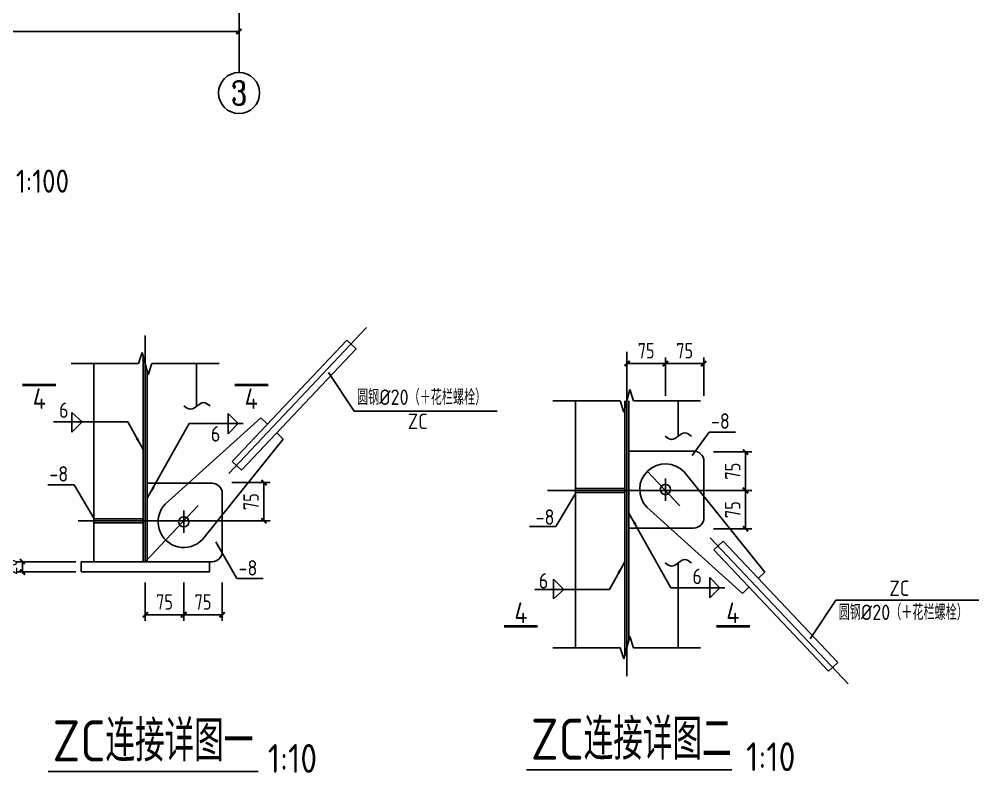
# Model space of a CAD drawing. Header units: millimetres. Extents: x 865974 to 875117, y 41124 to 44891.
# Drawn here: x 868321.9 to 868508.7, y 41268 to 41414.8 of the extents above; entities that cross this region are included whole.
import ezdxf
from ezdxf.enums import TextEntityAlignment as Align

# ---------------------------------------------------------------- set-up
doc = ezdxf.new("R2010")
doc.units = ezdxf.units.MM
doc.header["$LTSCALE"] = 1000
doc.header["$MEASUREMENT"] = 0
doc.linetypes.add('2', pattern=[11.4, 9, -0.9, 0.6, -0.9])
for name, color, linetype in [('AXIS', 3, 'Continuous'), ('AXIS_TEXT', 7, 'Continuous'), ('COLUMN', 9, 'Continuous'), ('DIM', 7, 'Continuous'), ('OTHER', 2, 'Continuous'), ('Prof', 2, 'Continuous'), ('PUB_DIM', 3, 'Continuous'), ('PUB_TEXT', 7, 'Continuous'), ('文字', 7, 'Continuous'), ('标注', 7, 'Continuous'), ('焊缝标注', 3, 'Continuous'), ('轴线__点划线', 6, '2')]:
    doc.layers.add(name, color=color, linetype=linetype)
doc.styles.add('_TCH_AXIS', font='COMPLEX', dxfattribs={"bigfont": 'GBCBIG'})
doc.styles.add('COMPLEX', font='COMPLEX')
doc.styles.add('GBHZ', font='gbenor.shx', dxfattribs={"width": 0.9, "bigfont": 'gbcbig.shx'})
doc.dimstyles.new('Y10', dxfattribs={"dimscale": 0, "dimtxt": 3, "dimasz": 0.01, "dimexe": 1.2, "dimexo": 1, "dimgap": 1, "dimtad": 1, "dimdec": 0, "dimlfac": 10, "dimzin": 0, "dimdsep": 46, "dimtxsty": 'GBHZ', "dimblk1": 'DX', "dimblk2": 'DX', "dimsah": 1, "dimcen": 0.09, "dimdle": 1, "dimadec": 0, "dimazin": 0, "dimtfac": 1, "dimtdec": 0, "dimtix": 1, "dimtmove": 2, "dimatfit": 3, "dimldrblk": 'DX', "dimfxl": 0, "dimtolj": 1, "dimtzin": 0, "dimarcsym": 0})
doc.dimstyles.new('Y100', dxfattribs={"dimscale": 0, "dimtxt": 3, "dimasz": 0.01, "dimexe": 1.2, "dimexo": 2, "dimgap": 1, "dimtad": 1, "dimdec": 0, "dimlfac": 100, "dimzin": 0, "dimdsep": 46, "dimtxsty": 'GBHZ', "dimblk": 'DX', "dimcen": 0.09, "dimdle": 1, "dimclrd": 7, "dimclre": 7, "dimclrt": 7, "dimadec": 0, "dimazin": 0, "dimtfac": 1, "dimtdec": 0, "dimtix": 1, "dimtmove": 2, "dimatfit": 3, "dimldrblk": 'DX', "dimfxl": 0, "dimtolj": 1, "dimtzin": 0, "dimarcsym": 0})

# ---------------------------------------------------------------- blocks, each defined once
blk = doc.blocks.new('DX')
at = {"color": 0, "linetype": 'ByBlock', "const_width": 40}
blk.add_lwpolyline([(-54, -51), (46, 49)], dxfattribs=at)
blk = doc.blocks.new('*D65')
at = {"layer": 'Defpoints', "color": 0, "transparency": 16777216}
for p in [(868234.67, 41436.38), (868364.67, 41436.38), (868364.67, 41412.38)]:
    blk.add_point(p, dxfattribs=at)
at = {"layer": '标注', "color": 7, "lineweight": -2, "transparency": 16777216}
for p, q in [((868234.67, 41434.38), (868234.67, 41411.18)), ((868364.67, 41434.38), (868364.67, 41411.18)), ((868234.68, 41412.38), (868364.66, 41412.38))]:
    blk.add_line(p, q, dxfattribs=at)
at = {"layer": '标注', "color": 7, "lineweight": -2, "transparency": 16777216, "xscale": 0.01, "yscale": 0.01, "zscale": 0.01, "rotation": 180}
blk.add_blockref('DX', (868234.67, 41412.38), dxfattribs=at)
at = {"layer": '标注', "color": 7, "lineweight": -2, "transparency": 16777216, "xscale": 0.01, "yscale": 0.01, "zscale": 0.01}
blk.add_blockref('DX', (868364.67, 41412.38), dxfattribs=at)
at = {"layer": '标注', "color": 7, "transparency": 16777216, "insert": (868299.67, 41414.88), "char_height": 3, "attachment_point": 5, "style": 'GBHZ'}
blk.add_mtext('\\A1;13000', dxfattribs=at)
blk = doc.blocks.new('*D132')
at = {"layer": 'Defpoints', "color": 0, "linetype": 'ByBlock', "transparency": 16777216}
for p in [(868455, 41330.52), (868463.26, 41330.52), (868455, 41323.02)]:
    blk.add_point(p, dxfattribs=at)
at = {"layer": 'DIM', "color": 7, "linetype": 'ByBlock', "lineweight": -2, "transparency": 16777216}
for p, q in [((868457, 41330.52), (868464.46, 41330.52)), ((868463.26, 41323.03), (868463.26, 41330.51)), ((868457, 41323.02), (868464.46, 41323.02))]:
    blk.add_line(p, q, dxfattribs=at)
at = {"layer": 'DIM', "color": 7, "linetype": 'ByBlock', "lineweight": -2, "transparency": 16777216, "xscale": 0.01, "yscale": 0.01, "zscale": 0.01}
for p, rotation in [((868463.26, 41330.52), 90), ((868463.26, 41323.02), 270)]:
    blk.add_blockref('DX', p, dxfattribs=dict(at, rotation=rotation))
at = {"layer": 'DIM', "color": 7, "linetype": 'ByBlock', "transparency": 16777216, "insert": (868460.76, 41326.77), "char_height": 3, "attachment_point": 5, "rotation": 90, "style": 'GBHZ'}
blk.add_mtext('\\A1;75', dxfattribs=at)
blk = doc.blocks.new('*D133')
at = {"layer": 'Defpoints', "color": 0, "linetype": 'ByBlock', "transparency": 16777216}
for p in [(868455, 41323.02), (868455, 41315.52), (868463.26, 41315.52)]:
    blk.add_point(p, dxfattribs=at)
at = {"layer": 'DIM', "color": 7, "linetype": 'ByBlock', "lineweight": -2, "transparency": 16777216}
for p, q in [((868457, 41323.02), (868464.46, 41323.02)), ((868463.26, 41323.01), (868463.26, 41315.53)), ((868457, 41315.52), (868464.46, 41315.52))]:
    blk.add_line(p, q, dxfattribs=at)
at = {"layer": 'DIM', "color": 7, "linetype": 'ByBlock', "lineweight": -2, "transparency": 16777216, "xscale": 0.01, "yscale": 0.01, "zscale": 0.01}
for p, rotation in [((868463.26, 41323.02), 90), ((868463.26, 41315.52), 270)]:
    blk.add_blockref('DX', p, dxfattribs=dict(at, rotation=rotation))
at = {"layer": 'DIM', "color": 7, "linetype": 'ByBlock', "transparency": 16777216, "insert": (868460.76, 41319.27), "char_height": 3, "attachment_point": 5, "rotation": 90, "style": 'GBHZ'}
blk.add_mtext('\\A1;75', dxfattribs=at)
blk = doc.blocks.new('_ARROW')
blk.add_solid([(0, 0), (-1, 0.1), (-1, -0.1)])
blk = doc.blocks.new('*D134')
at = {"layer": 'Defpoints', "color": 0, "linetype": 'ByBlock', "transparency": 16777216}
for p in [(868440.16, 41347.71), (868440.16, 41339.45), (868447.66, 41339.45)]:
    blk.add_point(p, dxfattribs=at)
at = {"layer": 'DIM', "color": 7, "linetype": 'ByBlock', "lineweight": -2, "transparency": 16777216}
for p, q in [((868440.16, 41341.45), (868440.16, 41348.91)), ((868447.66, 41341.45), (868447.66, 41348.91)), ((868447.65, 41347.71), (868440.17, 41347.71))]:
    blk.add_line(p, q, dxfattribs=at)
at = {"layer": 'DIM', "color": 7, "linetype": 'ByBlock', "lineweight": -2, "transparency": 16777216, "xscale": 0.01, "yscale": 0.01, "zscale": 0.01, "rotation": 180}
blk.add_blockref('DX', (868440.16, 41347.71), dxfattribs=at)
at = {"layer": 'DIM', "color": 7, "linetype": 'ByBlock', "lineweight": -2, "transparency": 16777216, "xscale": 0.01, "yscale": 0.01, "zscale": 0.01}
blk.add_blockref('DX', (868447.66, 41347.71), dxfattribs=at)
at = {"layer": 'DIM', "color": 7, "linetype": 'ByBlock', "transparency": 16777216, "insert": (868443.91, 41350.21), "char_height": 3, "attachment_point": 5, "style": 'GBHZ'}
blk.add_mtext('\\A1;75', dxfattribs=at)
blk = doc.blocks.new('*D135')
at = {"layer": 'Defpoints', "color": 0, "linetype": 'ByBlock', "transparency": 16777216}
for p in [(868455.16, 41347.71), (868447.66, 41339.45), (868455.16, 41339.45)]:
    blk.add_point(p, dxfattribs=at)
at = {"layer": 'DIM', "color": 7, "linetype": 'ByBlock', "lineweight": -2, "transparency": 16777216}
for p, q in [((868447.66, 41341.45), (868447.66, 41348.91)), ((868455.16, 41341.45), (868455.16, 41348.91)), ((868447.67, 41347.71), (868455.15, 41347.71))]:
    blk.add_line(p, q, dxfattribs=at)
at = {"layer": 'DIM', "color": 7, "linetype": 'ByBlock', "lineweight": -2, "transparency": 16777216, "xscale": 0.01, "yscale": 0.01, "zscale": 0.01, "rotation": 180}
blk.add_blockref('DX', (868447.66, 41347.71), dxfattribs=at)
at = {"layer": 'DIM', "color": 7, "linetype": 'ByBlock', "lineweight": -2, "transparency": 16777216, "xscale": 0.01, "yscale": 0.01, "zscale": 0.01}
blk.add_blockref('DX', (868455.16, 41347.71), dxfattribs=at)
at = {"layer": 'DIM', "color": 7, "linetype": 'ByBlock', "transparency": 16777216, "insert": (868451.41, 41350.21), "char_height": 3, "attachment_point": 5, "style": 'GBHZ'}
blk.add_mtext('\\A1;75', dxfattribs=at)
blk = doc.blocks.new('*D121')
at = {"layer": 'Defpoints', "color": 0, "linetype": 'ByBlock', "transparency": 16777216}
for p in [(868361.25, 41324.57), (868369.51, 41324.57), (868361.25, 41317.07)]:
    blk.add_point(p, dxfattribs=at)
at = {"layer": 'DIM', "color": 7, "linetype": 'ByBlock', "lineweight": -2, "transparency": 16777216}
for p, q in [((868363.25, 41324.57), (868370.71, 41324.57)), ((868369.51, 41317.08), (868369.51, 41324.56)), ((868363.25, 41317.07), (868370.71, 41317.07))]:
    blk.add_line(p, q, dxfattribs=at)
at = {"layer": 'DIM', "color": 7, "linetype": 'ByBlock', "lineweight": -2, "transparency": 16777216, "xscale": 0.01, "yscale": 0.01, "zscale": 0.01}
for p, rotation in [((868369.51, 41324.57), 90), ((868369.51, 41317.07), 270)]:
    blk.add_blockref('DX', p, dxfattribs=dict(at, rotation=rotation))
at = {"layer": 'DIM', "color": 7, "linetype": 'ByBlock', "transparency": 16777216, "insert": (868367.01, 41320.82), "char_height": 3, "attachment_point": 5, "rotation": 90, "style": 'GBHZ'}
blk.add_mtext('\\A1;75', dxfattribs=at)
blk = doc.blocks.new('*D122')
at = {"layer": 'Defpoints', "color": 0, "linetype": 'ByBlock', "transparency": 16777216}
for p in [(868346.41, 41307.06), (868353.91, 41307.06), (868346.41, 41298.8)]:
    blk.add_point(p, dxfattribs=at)
at = {"layer": 'DIM', "color": 7, "linetype": 'ByBlock', "lineweight": -2, "transparency": 16777216}
for p, q in [((868346.41, 41305.06), (868346.41, 41297.6)), ((868353.91, 41305.06), (868353.91, 41297.6)), ((868353.9, 41298.8), (868346.42, 41298.8))]:
    blk.add_line(p, q, dxfattribs=at)
at = {"layer": 'DIM', "color": 7, "linetype": 'ByBlock', "lineweight": -2, "transparency": 16777216, "xscale": 0.01, "yscale": 0.01, "zscale": 0.01, "rotation": 180}
blk.add_blockref('DX', (868346.41, 41298.8), dxfattribs=at)
at = {"layer": 'DIM', "color": 7, "linetype": 'ByBlock', "lineweight": -2, "transparency": 16777216, "xscale": 0.01, "yscale": 0.01, "zscale": 0.01}
blk.add_blockref('DX', (868353.91, 41298.8), dxfattribs=at)
at = {"layer": 'DIM', "color": 7, "linetype": 'ByBlock', "transparency": 16777216, "insert": (868350.16, 41301.3), "char_height": 3, "attachment_point": 5, "style": 'GBHZ'}
blk.add_mtext('\\A1;75', dxfattribs=at)
blk = doc.blocks.new('*D123')
at = {"layer": 'Defpoints', "color": 0, "linetype": 'ByBlock', "transparency": 16777216}
for p in [(868353.91, 41307.06), (868361.41, 41307.06), (868361.41, 41298.8)]:
    blk.add_point(p, dxfattribs=at)
at = {"layer": 'DIM', "color": 7, "linetype": 'ByBlock', "lineweight": -2, "transparency": 16777216}
for p, q in [((868353.91, 41305.06), (868353.91, 41297.6)), ((868361.41, 41305.06), (868361.41, 41297.6)), ((868353.92, 41298.8), (868361.4, 41298.8))]:
    blk.add_line(p, q, dxfattribs=at)
at = {"layer": 'DIM', "color": 7, "linetype": 'ByBlock', "lineweight": -2, "transparency": 16777216, "xscale": 0.01, "yscale": 0.01, "zscale": 0.01, "rotation": 180}
blk.add_blockref('DX', (868353.91, 41298.8), dxfattribs=at)
at = {"layer": 'DIM', "color": 7, "linetype": 'ByBlock', "lineweight": -2, "transparency": 16777216, "xscale": 0.01, "yscale": 0.01, "zscale": 0.01}
blk.add_blockref('DX', (868361.41, 41298.8), dxfattribs=at)
at = {"layer": 'DIM', "color": 7, "linetype": 'ByBlock', "transparency": 16777216, "insert": (868357.66, 41301.3), "char_height": 3, "attachment_point": 5, "style": 'GBHZ'}
blk.add_mtext('\\A1;75', dxfattribs=at)
blk = doc.blocks.new('*D124')
at = {"layer": 'Defpoints', "color": 0, "transparency": 16777216}
for p in [(868322.5, 41309.14), (868333.91, 41309.14), (868333.91, 41307.14)]:
    blk.add_point(p, dxfattribs=at)
at = {"layer": 'DIM', "color": 0, "lineweight": -2, "transparency": 16777216}
for p, q in [((868332.91, 41309.14), (868321.3, 41309.14)), ((868322.5, 41309.15), (868322.5, 41309.16)), ((868322.5, 41307.14), (868322.5, 41309.14)), ((868332.91, 41307.14), (868321.3, 41307.14)), ((868322.5, 41307.13), (868322.5, 41307.12))]:
    blk.add_line(p, q, dxfattribs=at)
at = {"layer": 'DIM', "color": 0, "lineweight": -2, "transparency": 16777216, "xscale": 0.01, "yscale": 0.01, "zscale": 0.01}
for p, rotation in [((868322.5, 41309.14), 270), ((868322.5, 41307.14), 90)]:
    blk.add_blockref('DX', p, dxfattribs=dict(at, rotation=rotation))
at = {"layer": 'DIM', "color": 0, "transparency": 16777216, "insert": (868320, 41308.14), "char_height": 3, "attachment_point": 5, "rotation": 90, "style": 'GBHZ'}
blk.add_mtext('\\A1;20', dxfattribs=at)
blk = doc.blocks.new('_AXISO')
blk.add_circle((0, 0), 0.5)
at = {"layer": 'AXIS_TEXT', "style": 'COMPLEX', "width": 1.041667}
blk.add_attdef('A', text='', height=0.56, dxfattribs=at).set_placement((-0.25, -0.28), (0.25, -0.28), align=Align.FIT)

msp = doc.modelspace()

# ---------------------------------------------------------------- linework, layer by layer
at = {"layer": 'AXIS', "color": 0}
msp.add_line((868364.673, 41436.384), (868364.673, 41404.384), dxfattribs=at)
at = {"layer": 'AXIS'}
for p, q in [((868382.059, 41345.949), (868387.058, 41338.464)), ((868387.058, 41338.464), (868414.914, 41338.464)), ((868452.834, 41329.813), (868456.175, 41334.33)), ((868461.318, 41334.33), (868456.175, 41334.33)), ((868332.59, 41324.124), (868327.447, 41324.124)), ((868336.41, 41317.644), (868332.59, 41324.124)), ((868430.157, 41322.446), (868426.337, 41315.966)), ((868426.337, 41315.966), (868421.194, 41315.966)), ((868360.181, 41313.007), (868364.225, 41305.856)), ((868369.368, 41305.856), (868364.225, 41305.856)), ((868475.805, 41294.141), (868480.804, 41301.626)), ((868480.804, 41301.626), (868508.66, 41301.626))]:
    msp.add_line(p, q, dxfattribs=at)
at = {"layer": 'COLUMN', "color": 2}
for p, q in [((868385.628, 41352.271), (868363.307, 41328.662)), ((868385.628, 41352.271), (868387.445, 41350.553)), ((868346.01, 41349.087), (868346.01, 41309.136)), ((868387.445, 41350.553), (868365.124, 41326.945)), ((868336.41, 41309.136), (868336.41, 41347.694)), ((868356.41, 41347.694), (868356.41, 41339.401)), ((868346.81, 41346.154), (868346.81, 41309.136)), ((868430.157, 41340.48), (868430.157, 41292.396)), ((868439.757, 41291.002), (868439.757, 41340.48)), ((868440.557, 41293.936), (868440.557, 41340.48)), ((868450.157, 41333.56), (868450.157, 41340.48)), ((868368.906, 41337.131), (868350.277, 41320.339)), ((868370.177, 41335.929), (868368.906, 41337.131)), ((868373.266, 41333.009), (868371.994, 41334.211)), ((868373.266, 41333.009), (868357.544, 41313.469)), ((868440.557, 41330.686), (868453.157, 41330.686)), ((868365.124, 41326.945), (868363.307, 41328.662)), ((868455.157, 41328.686), (868455.157, 41317.686)), ((868467.012, 41307.081), (868451.29, 41326.621)), ((868346.81, 41324.404), (868359.41, 41324.404)), ((868430.157, 41323.386), (868439.757, 41323.386)), ((868361.41, 41311.136), (868361.41, 41322.404)), ((868430.157, 41322.586), (868439.757, 41322.586)), ((868462.652, 41302.959), (868444.023, 41319.751)), ((868336.41, 41317.504), (868346.01, 41317.504)), ((868336.41, 41316.704), (868346.01, 41316.704)), ((868440.557, 41315.686), (868453.157, 41315.686)), ((868458.87, 41313.145), (868457.053, 41311.427)), ((868479.374, 41287.819), (868457.053, 41311.427)), ((868481.191, 41289.536), (868458.87, 41313.145)), ((868333.91, 41307.136), (868333.91, 41309.136)), ((868333.91, 41309.136), (868358.91, 41309.136)), ((868358.91, 41309.136), (868359.41, 41309.136)), ((868358.91, 41309.136), (868358.91, 41307.136)), ((868450.157, 41292.396), (868450.157, 41308.904)), ((868333.91, 41307.136), (868358.91, 41307.136)), ((868467.012, 41307.081), (868465.74, 41305.878)), ((868463.924, 41304.161), (868462.652, 41302.959)), ((868479.374, 41287.819), (868481.191, 41289.536))]:
    msp.add_line(p, q, dxfattribs=at)
for centre in [(868447.657, 41323.186), (868353.91, 41316.904)]:
    msp.add_circle(centre, 1, dxfattribs=at)
for centre, radius, start, end in [((868453.157, 41328.686), 2, 0, 90), ((868447.657, 41323.186), 5, 43.394, 223.394), ((868359.41, 41322.404), 2, 0, 90), ((868353.91, 41316.904), 5, 136.606, 316.606), ((868453.157, 41317.686), 2, 270, 0), ((868359.41, 41311.136), 2, 270, 0)]:
    msp.add_arc(centre, radius, start, end, dxfattribs=at)
at = {"layer": 'OTHER'}
for p, q in [((868345.09, 41347.694), (868345.79, 41349.894)), ((868345.79, 41349.894), (868346.99, 41345.494)), ((868332.01, 41347.694), (868345.09, 41347.694)), ((868346.99, 41345.494), (868347.69, 41347.694)), ((868347.69, 41347.694), (868360.77, 41347.694)), ((868439.537, 41338.28), (868440.737, 41342.68)), ((868440.737, 41342.68), (868441.437, 41340.48)), ((868425.757, 41340.48), (868438.837, 41340.48)), ((868438.837, 41340.48), (868439.537, 41338.28)), ((868441.437, 41340.48), (868454.517, 41340.48)), ((868439.537, 41290.196), (868440.737, 41294.596)), ((868440.737, 41294.596), (868441.437, 41292.396)), ((868425.757, 41292.396), (868438.837, 41292.396)), ((868438.837, 41292.396), (868439.537, 41290.196)), ((868441.437, 41292.396), (868454.517, 41292.396))]:
    msp.add_line(p, q, dxfattribs=at)
at = {"layer": 'Prof'}
for points in [[(868353.933, 41339.462), (868355.213, 41338.822), (868356.492, 41339.462), (868357.771, 41340.102), (868359.05, 41339.462)], [(868447.598, 41333.56), (868448.877, 41332.921), (868450.157, 41333.56), (868451.436, 41334.2), (868452.715, 41333.56)], [(868447.598, 41308.904), (868448.877, 41308.264), (868450.157, 41308.904), (868451.436, 41309.544), (868452.715, 41308.904)]]:
    msp.add_spline(points, degree=3, dxfattribs=at)
at = {"layer": 'PUB_DIM', "const_width": 0.5}
for points in [[(868329.068, 41343.53), (868322.5, 41343.53)], [(868370.362, 41343.53), (868363.795, 41343.53)], [(868422.814, 41296.559), (868416.247, 41296.559)], [(868464.109, 41296.559), (868457.541, 41296.559)]]:
    msp.add_lwpolyline(points, dxfattribs=at)
at = {"layer": '文字', "color": 6, "const_width": 0.32}
for points in [[(868327.509, 41268.295), (868368.422, 41268.295)], [(868420.61, 41268.627), (868460.618, 41268.627)]]:
    msp.add_lwpolyline(points, dxfattribs=at)
at = {"layer": '焊缝标注'}
for p, q in [((868332.136, 41338.154), (868334.136, 41336.354)), ((868332.136, 41338.154), (868332.136, 41334.354)), ((868362.527, 41338.015), (868362.527, 41336.015)), ((868362.527, 41338.015), (868364.527, 41336.015)), ((868343.01, 41336.354), (868328.524, 41336.354)), ((868332.136, 41334.354), (868334.136, 41336.354)), ((868346.01, 41330.954), (868343.01, 41336.354)), ((868346.81, 41321.474), (868354.944, 41336.015)), ((868354.944, 41336.015), (868365.457, 41336.015)), ((868362.527, 41334.015), (868362.527, 41336.015)), ((868362.527, 41334.015), (868364.527, 41336.015)), ((868440.557, 41318.616), (868448.69, 41304.074)), ((868439.757, 41309.136), (868436.757, 41303.736)), ((868456.273, 41306.074), (868456.273, 41304.074)), ((868456.273, 41306.074), (868458.273, 41304.074)), ((868425.882, 41305.736), (868427.882, 41303.736)), ((868425.882, 41301.936), (868425.882, 41305.736)), ((868448.69, 41304.074), (868459.204, 41304.074)), ((868456.273, 41302.074), (868456.273, 41304.074)), ((868456.273, 41302.074), (868458.273, 41304.074)), ((868436.757, 41303.736), (868422.27, 41303.736)), ((868425.882, 41301.936), (868427.882, 41303.736))]:
    msp.add_line(p, q, dxfattribs=at)
at = {"layer": '轴线__点划线'}
for p, q in [((868389.494, 41354.705), (868362.649, 41326.312)), ((868346.41, 41353.206), (868346.41, 41309.136)), ((868440.157, 41286.884), (868440.157, 41350.023)), ((868450.487, 41320.027), (868444.222, 41326.654)), ((868447.657, 41325.361), (868447.657, 41321.011)), ((868424.677, 41323.021), (868456.947, 41323.021)), ((868356.741, 41320.062), (868346.41, 41309.136)), ((868353.91, 41314.729), (868353.91, 41319.079)), ((868333.328, 41317.069), (868363.2, 41317.069)), ((868483.24, 41285.384), (868456.395, 41313.778))]:
    msp.add_line(p, q, dxfattribs=at)

# ---------------------------------------------------------------- block references
at = {"layer": 'AXIS', "color": 0}
ref = msp.add_blockref('_AXISO', (868364.673, 41400.384), dxfattribs=dict(at, xscale=8, yscale=8, zscale=8))
ref.add_attrib('A', '3', dxfattribs={"layer": 'AXIS_TEXT', "color": 0, "height": 4.659, "style": '_TCH_AXIS'}).set_placement((868363.119, 41398.054), (868366.226, 41398.054), align=Align.FIT)
at = {"layer": '焊缝标注'}
for p, xscale, yscale, zscale, rotation in [((868346.01, 41330.954), 2.500000000019729, 2.500000000019729, 2.500000000019729, 299.0546041027052), ((868346.81, 41321.474), -2.500000000019729, 2.5, 2.5, 60.94539589729485), ((868440.557, 41318.616), 2.500000000019729, 2.500000000019729, 2.500000000019729, 119.0546041027052), ((868439.757, 41309.136), -2.500000000019729, 2.5, 2.5, 240.9453958972948)]:
    msp.add_blockref('_ARROW', p, dxfattribs=dict(at, xscale=xscale, yscale=yscale, zscale=zscale, rotation=rotation))

# ---------------------------------------------------------------- texts
at = {"ltscale": 2, "style": 'GBHZ'}
msp.add_text('1:100', height=4.5, rotation=0.20444, dxfattribs=at).set_placement((868321.246, 41380.948))
at = {"layer": 'PUB_DIM', "style": 'GBHZ'}
for p in [(868325.802, 41340.888), (868367.05, 41340.888), (868419.548, 41299.202), (868460.797, 41299.202)]:
    msp.add_text('4', height=4, dxfattribs=at).set_placement(p, align=Align.MIDDLE)
at = {"layer": 'PUB_TEXT', "style": 'GBHZ'}
for s, p in [('圆钢%%C20（＋花栏螺栓）', (868387.637, 41339.662)), ('6', (868329.63, 41337.139)), ('ZC', (868397.52, 41334.955)), ('-8', (868456.513, 41335.019)), ('6', (868359.186, 41332.524)), ('-8', (868327.746, 41324.734)), ('-8', (868422.394, 41316.328)), ('-8', (868364.563, 41306.432)), ('6', (868452.932, 41304.779)), ('6', (868423.016, 41303.91)), ('ZC', (868491.266, 41302.468)), ('圆钢%%C20（＋花栏螺栓）', (868481.384, 41297.78))]:
    msp.add_text(s, height=3, dxfattribs=at).set_placement(p)
at = {"layer": '文字', "color": 6, "style": 'GBHZ'}
for s, height, p in [('ZC连接详图一', 8, (868328.372, 41270.246)), ('ZC连接详图二', 8, (868421.473, 41270.578)), ('1:10', 5.6, (868370.267, 41268.039)), ('1:10', 5.6, (868463.368, 41268.371))]:
    msp.add_text(s, height=height, dxfattribs=at).set_placement(p)

# ---------------------------------------------------------------- dimensions: what is measured, and where the dimension line sits
at = {"layer": 'DIM', "color": 6, "linetype": 'ByBlock'}
for base, p1, p2, picture, middle in [((868440.157, 41347.711), (868447.657, 41339.451), (868440.157, 41339.451), '*D134', (868443.907, 41350.211)), ((868455.157, 41347.711), (868447.657, 41339.451), (868455.157, 41339.451), '*D135', (868451.407, 41350.211)), ((868346.41, 41298.796), (868353.91, 41307.056), (868346.41, 41307.056), '*D122', (868350.16, 41301.296)), ((868361.41, 41298.796), (868353.91, 41307.056), (868361.41, 41307.056), '*D123', (868357.66, 41301.296))]:
    dim = msp.add_linear_dim(base=base, p1=p1, p2=p2, dimstyle='Y100', override={"dimscale": 1, "dimlfac": 10, "dimtxsty": 'GBHZ'}, dxfattribs=at)
    dim.commit()
    dim.dimension.update_dxf_attribs({"geometry": picture, "text_midpoint": middle})
for base, p1, p2, angle, picture, middle in [((868463.261, 41330.521), (868455.001, 41323.021), (868455.001, 41330.521), 90, '*D132', (868460.761, 41326.771)), ((868369.514, 41324.569), (868361.254, 41317.069), (868361.254, 41324.569), 90, '*D121', (868367.014, 41320.819)), ((868463.261, 41315.521), (868455.001, 41323.021), (868455.001, 41315.521), 270, '*D133', (868460.761, 41319.271))]:
    dim = msp.add_linear_dim(base=base, p1=p1, p2=p2, angle=angle, dimstyle='Y100', override={"dimscale": 1, "dimlfac": 10, "dimtxsty": 'GBHZ'}, dxfattribs=at)
    dim.commit()
    dim.dimension.update_dxf_attribs({"geometry": picture, "text_midpoint": middle})
at = {"layer": 'DIM'}
dim = msp.add_linear_dim(base=(868322.498, 41309.136), p1=(868333.91, 41307.136), p2=(868333.91, 41309.136), angle=90, dimstyle='Y10', override={"dimscale": 1}, dxfattribs=at)
dim.commit()
dim.dimension.update_dxf_attribs({"geometry": '*D124', "text_midpoint": (868319.998, 41308.136)})
at = {"layer": '标注'}
dim = msp.add_linear_dim(base=(868364.673, 41412.384), p1=(868234.673, 41436.384), p2=(868364.673, 41436.384), dimstyle='Y100', override={"dimscale": 1, "dimfxl": 150}, dxfattribs=at)
dim.commit()
dim.dimension.update_dxf_attribs({"geometry": '*D65', "text_midpoint": (868299.673, 41414.884)})

doc.saveas('drawing.dxf')
